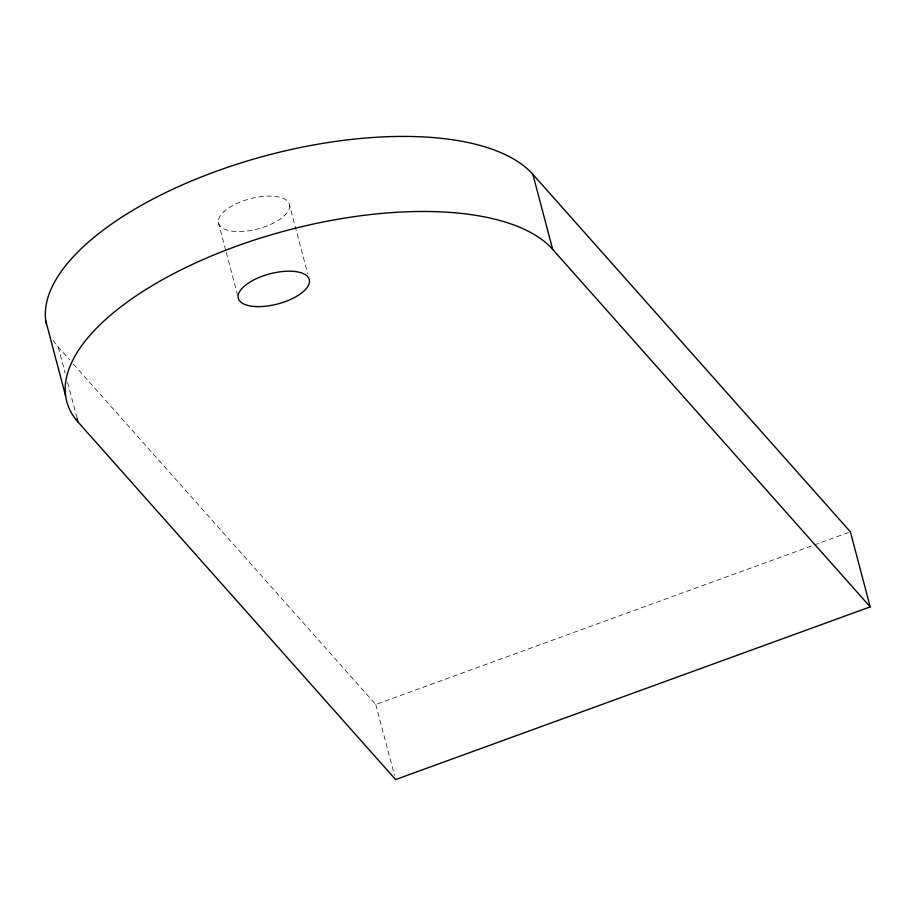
<?xml version="1.0" encoding="UTF-8"?>
<svg xmlns="http://www.w3.org/2000/svg" width="916" height="916" viewBox="0 0 916 916"><rect width="100%" height="100%" fill="white"/><g stroke="black" fill="none" stroke-linecap="round" stroke-linejoin="round"><path stroke-width="0.69" stroke-dasharray="4.58 3.44" d="M73.417 364.11L375.766 704.507L812.721 545.501M814.072 545.02L849.029 532.299M53.002 340.134A257.201 109.107 -14.8 0 0 58.258 347.038L69.627 359.839M289.582 205.253A36.674 15.561 -14.8 0 1 238.034 231.565A36.674 15.561 -14.8 0 1 234.267 204.726A36.674 15.561 -14.8 0 1 289.582 205.253L307.604 273.483M375.766 704.507L394.51 775.474M218.34 222.439L225.92 251.099M226.275 252.472L237.816 296.143M58.258 347.038L65.105 372.961M67.635 382.522L76.646 416.643"/><path stroke-width="1.37" d="M46.258 323.634A257.201 109.107 -14.8 0 1 244.801 161.731A257.201 109.107 -14.8 0 1 532.86 174.326L850.369 531.807L870.2 606.873L395.598 779.573L78.089 422.093L77.013 418.005M532.86 174.326L552.692 249.392L870.2 606.873M45.8 320.966L65.631 396.021M78.089 422.093A257.201 109.107 -14.8 0 1 236.019 246.37A257.201 109.107 -14.8 0 1 552.692 249.392M257.865 306.631A36.674 15.561 -14.8 0 0 309.413 280.307A36.674 15.561 -14.8 0 0 254.098 279.781A36.674 15.561 -14.8 0 0 257.865 306.631"/></g></svg>
